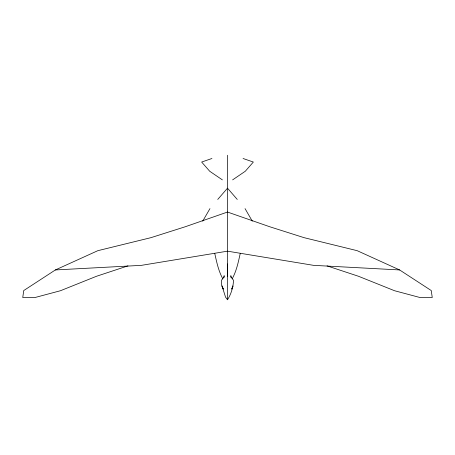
<?xml version="1.0" encoding="UTF-8"?>
<svg xmlns="http://www.w3.org/2000/svg" width="455" height="455" viewBox="0 0 455 455"><rect width="100%" height="100%" fill="white"/><g stroke="black" fill="none" stroke-linecap="round" stroke-linejoin="round"><path stroke-width="0.68" d="M227.5 276.509L227.5 155.246M223.911 277.595L224.161 275.713L223.945 277.112L221.5 280.235L221.704 285.387L223.166 288.72M240.234 253.441C238.329 262.108 236.509 270.981 232.186 278.824M231.834 288.72L232.971 285.962L231.697 289.192M202.708 221.153L209.954 208.618M223.303 289.192L222.029 285.962L225.543 297.138L227.5 299.754C231.18 294.066 233.29 287.008 233.5 280.235L231.055 277.112L230.839 275.713L231.089 277.595M217.735 199.444L227.5 188.188L237.265 199.444M232.613 179.879L245.296 171.245L253.338 162.048L243.061 158.494M327.048 265.874L358.449 276.253L394.565 290.734L420.05 297.536L432.25 297.536L431.255 290.552L399.621 269.946L357.164 250.677L304.065 237.664L269.878 226.795L227.5 212.053L185.122 226.795L150.935 237.664L97.836 250.677L55.379 269.946L23.745 290.552L22.75 297.536L34.95 297.536L60.435 290.734L96.551 276.253L127.952 265.874M211.939 158.494L201.662 162.048L209.704 171.245L222.387 179.879M55.379 269.946L141.442 265.345L227.5 251.171L313.558 265.345L399.621 269.946M245.046 208.618L252.292 221.153M222.813 278.824C218.491 270.981 216.671 262.108 214.766 253.441M227.5 263.945L227.5 299.754"/></g></svg>
